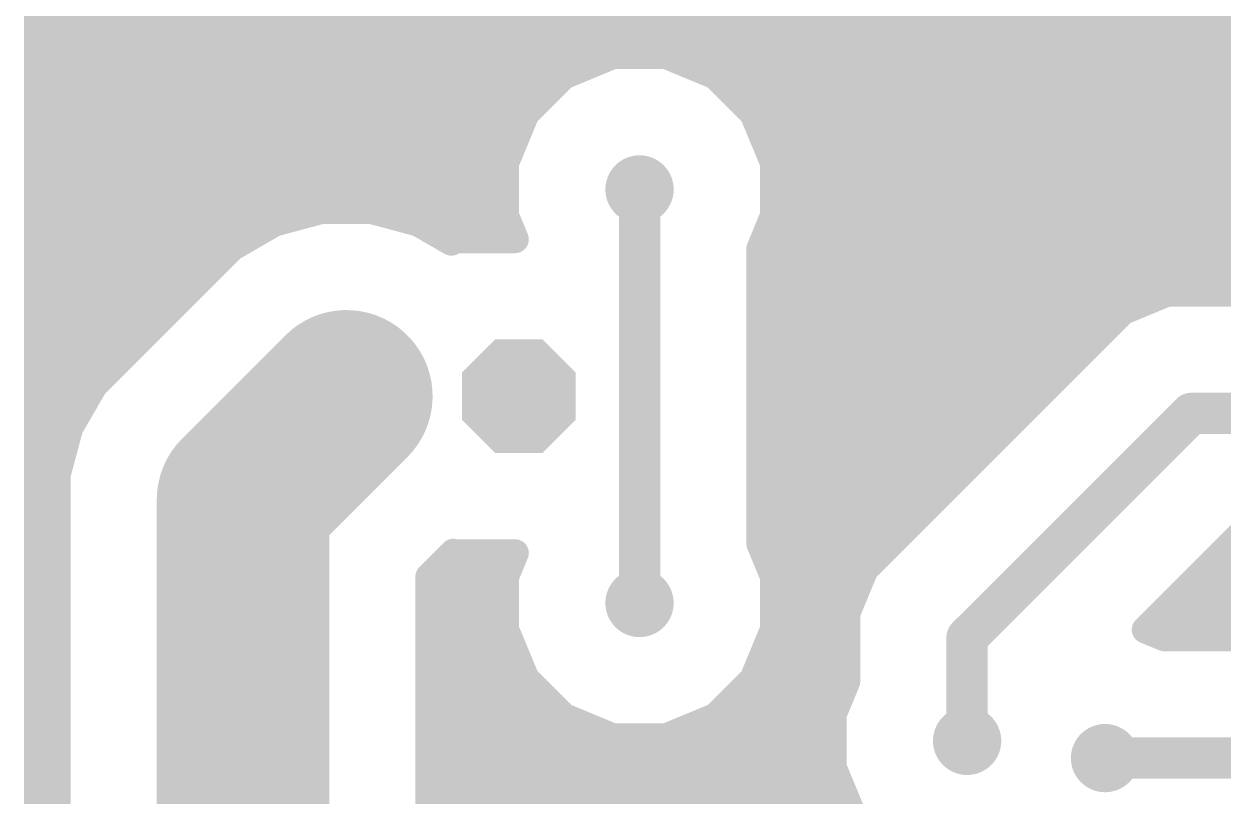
# Model space of a CAD drawing. Extents: x 0 to 141, y 0 to 150.
# Drawn here: x 97.36 to 115.04, y 111.96 to 123.34 of the extents above; entities that cross this region are included whole.
import ezdxf

# ---------------------------------------------------------------- set-up
doc = ezdxf.new("R2010")
doc.units = 0
for name, color, linetype in [('16', 175, 'CONTINUOUS'), ('17', 82, 'CONTINUOUS'), ('18', 82, 'CONTINUOUS')]:
    doc.layers.add(name, color=color, linetype=linetype)

# ---------------------------------------------------------------- blocks, each defined once
blk = doc.blocks.new('OCTAGONP')
at = {"const_width": 0.5}
blk.add_lwpolyline([(-0.25, -0.1036), (-0.25, 0.1036), (-0.1036, 0.25), (0.1036, 0.25), (0.25, 0.1036), (0.25, -0.1036), (0.1036, -0.25), (-0.1036, -0.25), (-0.25, -0.1036), (-0.25, 0.1036)], dxfattribs=at)
blk = doc.blocks.new('ROUNDV')
at = {"const_width": 0.5}
blk.add_lwpolyline([(0, -0.25, 1), (0, 0.25, 1), (0, -0.25)], format="xyb", dxfattribs=at)

msp = doc.modelspace()

# ---------------------------------------------------------------- linework, layer by layer
at = {"layer": '16'}
for points, const_width in [([(97.5612, 95.3882), (97.5612, 130.9543)], 0.4064), ([(97.5612, 123.5456), (128.3208, 123.5456)], 0.4064), ([(97.5612, 123.1392), (128.3208, 123.1392)], 0.4064), ([(106.0329, 122.8804), (105.3065, 122.5795)], 0.4064), ([(106.8191, 122.8804), (106.0329, 122.8804)], 0.4064), ([(107.5455, 122.5795), (106.8191, 122.8804)], 0.4064), ([(97.5612, 122.7328), (105.6765, 122.7328)], 0.4064), ([(107.1755, 122.7328), (128.3208, 122.7328)], 0.4064), ([(105.3065, 122.5795), (104.7505, 122.0235)], 0.4064), ([(108.1015, 122.0235), (107.5455, 122.5795)], 0.4064), ([(97.5612, 122.3264), (105.0534, 122.3264)], 0.4064), ([(107.7986, 122.3264), (128.3208, 122.3264)], 0.4064), ([(104.7505, 122.0235), (104.4496, 121.2971)], 0.4064), ([(108.4024, 121.2971), (108.1015, 122.0235)], 0.4064), ([(97.5612, 121.92), (104.7076, 121.92)], 0.4064), ([(108.1444, 121.92), (128.3208, 121.92)], 0.4064), ([(97.5612, 121.5136), (104.5393, 121.5136)], 0.4064), ([(108.3127, 121.5136), (128.3208, 121.5136)], 0.4064), ([(104.4496, 121.2971), (104.4496, 120.5109)], 0.4064), ([(108.4024, 120.5109), (108.4024, 121.2971)], 0.4064), ([(97.5612, 121.1072), (104.4496, 121.1072)], 0.4064), ([(108.4024, 121.1072), (128.3208, 121.1072)], 0.4064), ([(106.426, 114.808), (106.426, 120.904)], 0.6096), ([(97.5612, 120.7008), (104.4496, 120.7008)], 0.4064), ([(101.7468, 120.5992), (101.0492, 120.4123)], 0.4064), ([(102.4691, 120.5992), (101.7468, 120.5992)], 0.4064), ([(103.1668, 120.4123), (102.4691, 120.5992)], 0.4064), ([(108.4024, 120.7008), (128.3208, 120.7008)], 0.4064), ([(101.0492, 120.4123), (100.4236, 120.0511)], 0.4064), ([(103.6541, 120.1309), (103.1668, 120.4123)], 0.4064), ([(104.4496, 120.5109), (104.5919, 120.1674)], 0.4064), ([(108.204, 120.0319), (108.4024, 120.5109)], 0.4064), ([(97.5612, 120.2944), (100.845, 120.2944)], 0.4064), ([(103.371, 120.2944), (104.5393, 120.2944)], 0.4064), ([(108.3127, 120.2944), (128.3208, 120.2944)], 0.4064), ([(100.4236, 120.0511), (98.3889, 118.0164)], 0.4064), ([(103.6906, 120.1674), (103.6541, 120.1309)], 0.4064), ([(104.5919, 120.1674), (103.6906, 120.1674)], 0.4064), ([(108.204, 115.6801), (108.204, 120.0319)], 0.4064), ([(97.5612, 119.888), (100.2605, 119.888)], 0.4064), ([(108.204, 119.888), (128.3208, 119.888)], 0.4064), ([(97.5612, 119.4816), (99.8541, 119.4816)], 0.4064), ([(108.204, 119.4816), (118.7532, 119.4816)], 0.4064), ([(114.2003, 119.38), (113.5468, 119.1093)], 0.4064), ([(118.5079, 119.38), (114.2003, 119.38)], 0.4064), ([(97.5612, 119.0752), (99.4477, 119.0752)], 0.4064), ([(108.204, 119.0752), (113.5127, 119.0752)], 0.4064), ([(113.5468, 119.1093), (113.0467, 118.6092)], 0.4064), ([(100.584, 116.332), (102.108, 117.856)], 2.54), ([(97.5612, 118.6688), (99.0413, 118.6688)], 0.4064), ([(108.204, 118.6688), (113.1063, 118.6688)], 0.4064), ([(113.0467, 118.6092), (109.7447, 115.3072)], 0.4064), ([(97.5612, 118.2624), (98.6349, 118.2624)], 0.4064), ([(108.204, 118.2624), (112.6999, 118.2624)], 0.4064), ([(98.3889, 118.0164), (98.0277, 117.3908)], 0.4064), ([(97.5612, 117.856), (98.2963, 117.856)], 0.4064), ([(108.204, 117.856), (112.2935, 117.856)], 0.4064), ([(111.252, 114.3), (114.554, 117.602)], 0.6096), ([(114.554, 117.602), (119.38, 117.602)], 0.6096), ([(97.5612, 117.4496), (98.0617, 117.4496)], 0.4064), ([(98.0277, 117.3908), (97.8408, 116.6932)], 0.4064), ([(100.584, 109.728), (100.584, 116.332)], 2.54), ([(108.204, 117.4496), (111.8871, 117.4496)], 0.4064), ([(97.5612, 117.0432), (97.9346, 117.0432)], 0.4064), ([(108.204, 117.0432), (111.4807, 117.0432)], 0.4064), ([(97.8408, 116.6932), (97.8408, 109.3668)], 0.4064), ([(97.5612, 116.6368), (97.8408, 116.6368)], 0.4064), ([(108.204, 116.6368), (111.0743, 116.6368)], 0.4064), ([(97.5612, 116.2304), (97.8408, 116.2304)], 0.4064), ([(108.204, 116.2304), (110.6679, 116.2304)], 0.4064), ([(97.5612, 115.824), (97.8408, 115.824)], 0.4064), ([(108.204, 115.824), (110.2615, 115.824)], 0.4064), ([(113.8806, 114.4141), (115.2905, 115.824)], 0.4064), ([(108.4024, 115.2011), (108.204, 115.6801)], 0.4064), ([(97.5612, 115.4176), (97.8408, 115.4176)], 0.4064), ([(103.3272, 115.1957), (103.6833, 115.5519)], 0.4064), ([(103.5491, 115.4176), (104.5393, 115.4176)], 0.4064), ([(103.6833, 115.5519), (103.6906, 115.5446)], 0.4064), ([(103.6906, 115.5446), (104.5919, 115.5446)], 0.4064), ([(104.5919, 115.5446), (104.4496, 115.2011)], 0.4064), ([(108.3127, 115.4176), (109.8551, 115.4176)], 0.4064), ([(114.8841, 115.4176), (128.3208, 115.4176)], 0.4064), ([(109.7447, 115.3072), (109.474, 114.6537)], 0.4064), ([(103.3272, 110.8643), (103.3272, 115.1957)], 0.4064), ([(104.4496, 115.2011), (104.4496, 114.4149)], 0.4064), ([(108.4024, 114.4149), (108.4024, 115.2011)], 0.4064), ([(97.5612, 115.0112), (97.8408, 115.0112)], 0.4064), ([(103.3272, 115.0112), (104.4496, 115.0112)], 0.4064), ([(108.4024, 115.0112), (109.6221, 115.0112)], 0.4064), ([(114.4777, 115.0112), (128.3208, 115.0112)], 0.4064), ([(97.5612, 114.6048), (97.8408, 114.6048)], 0.4064), ([(103.3272, 114.6048), (104.4496, 114.6048)], 0.4064), ([(108.4024, 114.6048), (109.474, 114.6048)], 0.4064), ([(109.474, 114.6537), (109.474, 113.6481)], 0.4064), ([(114.0713, 114.6048), (128.3208, 114.6048)], 0.4064), ([(104.4496, 114.4149), (104.7505, 113.6885)], 0.4064), ([(108.1015, 113.6885), (108.4024, 114.4149)], 0.4064), ([(111.252, 112.776), (111.252, 114.3)], 0.6096), ([(114.1561, 114.3), (113.8806, 114.4141)], 0.4064), ([(97.5612, 114.1984), (97.8408, 114.1984)], 0.4064), ([(103.3272, 114.1984), (104.5393, 114.1984)], 0.4064), ([(108.3127, 114.1984), (109.474, 114.1984)], 0.4064), ([(117.4919, 114.3), (114.1561, 114.3)], 0.4064), ([(97.5612, 113.792), (97.8408, 113.792)], 0.4064), ([(103.3272, 113.792), (104.7076, 113.792)], 0.4064), ([(104.7505, 113.6885), (105.3065, 113.1325)], 0.4064), ([(107.5455, 113.1325), (108.1015, 113.6885)], 0.4064), ([(108.1444, 113.792), (109.474, 113.792)], 0.4064), ([(109.474, 113.6481), (109.2756, 113.1691)], 0.4064), ([(97.5612, 113.3856), (97.8408, 113.3856)], 0.4064), ([(103.3272, 113.3856), (105.0533, 113.3856)], 0.4064), ([(107.7987, 113.3856), (109.3653, 113.3856)], 0.4064), ([(105.3065, 113.1325), (106.0329, 112.8316)], 0.4064), ([(106.8191, 112.8316), (107.5455, 113.1325)], 0.4064), ([(109.2756, 113.1691), (109.2756, 112.3829)], 0.4064), ([(97.5612, 112.9792), (97.8408, 112.9792)], 0.4064), ([(103.3272, 112.9792), (105.6765, 112.9792)], 0.4064), ([(107.1755, 112.9792), (109.2756, 112.9792)], 0.4064), ([(106.0329, 112.8316), (106.8191, 112.8316)], 0.4064), ([(113.284, 112.522), (118.364, 112.522)], 0.6096), ([(97.5612, 112.5728), (97.8408, 112.5728)], 0.4064), ([(103.3272, 112.5728), (109.2756, 112.5728)], 0.4064), ([(109.2756, 112.3829), (109.5765, 111.6565)], 0.4064), ([(97.5612, 112.1664), (97.8408, 112.1664)], 0.4064), ([(103.3272, 112.1664), (109.3653, 112.1664)], 0.4064), ([(97.5612, 111.76), (97.8408, 111.76)], 0.4064), ([(103.3272, 111.76), (109.5336, 111.76)], 0.4064)]:
    msp.add_lwpolyline(points, dxfattribs=dict(at, const_width=const_width))
for points, const_width in [([(97.5612, 123.2408, 1), (97.5612, 123.0376)], 0.2032), ([(106.0329, 122.982, 1), (106.0329, 122.7788)], 0.2032), ([(106.0717, 122.7865, 1), (105.994, 122.9743)], 0.2032), ([(106.858, 122.9743, 1), (106.7803, 122.7865)], 0.2032), ([(106.8191, 122.7788, 1), (106.8191, 122.982)], 0.2032), ([(97.5612, 122.8344, 1), (97.5612, 122.6312)], 0.2032), ([(105.6765, 122.6312, 1), (105.6765, 122.8344)], 0.2032), ([(107.1755, 122.8344, 1), (107.1755, 122.6312)], 0.2032), ([(105.2676, 122.6734, 1), (105.3453, 122.4856)], 0.2032), ([(105.3783, 122.5077, 1), (105.2346, 122.6514)], 0.2032), ([(107.6174, 122.6514, 1), (107.4737, 122.5077)], 0.2032), ([(107.5067, 122.4856, 1), (107.5844, 122.6734)], 0.2032), ([(97.5612, 122.428, 1), (97.5612, 122.2248)], 0.2032), ([(105.0534, 122.2248, 1), (105.0534, 122.428)], 0.2032), ([(107.7986, 122.428, 1), (107.7986, 122.2248)], 0.2032), ([(104.6786, 122.0954, 1), (104.8223, 121.9517)], 0.2032), ([(104.8444, 121.9847, 1), (104.6566, 122.0624)], 0.2032), ([(108.1954, 122.0624, 1), (108.0076, 121.9847)], 0.2032), ([(108.0297, 121.9517, 1), (108.1734, 122.0954)], 0.2032), ([(97.5612, 122.0216, 1), (97.5612, 121.8184)], 0.2032), ([(104.7076, 121.8184, 1), (104.7076, 122.0216)], 0.2032), ([(108.1444, 122.0216, 1), (108.1444, 121.8184)], 0.2032), ([(97.5612, 121.6152, 1), (97.5612, 121.412)], 0.2032), ([(104.5393, 121.412, 1), (104.5393, 121.6152)], 0.2032), ([(108.3127, 121.6152, 1), (108.3127, 121.412)], 0.2032), ([(104.5512, 121.2971, 1), (104.348, 121.2971)], 0.2032), ([(108.504, 121.2971, 1), (108.3008, 121.2971)], 0.2032), ([(97.5612, 121.2088, 1), (97.5612, 121.0056)], 0.2032), ([(104.3557, 121.336, 1), (104.5435, 121.2583)], 0.2032), ([(104.4496, 121.0056, 1), (104.4496, 121.2088)], 0.2032), ([(108.4024, 121.2088, 1), (108.4024, 121.0056)], 0.2032), ([(108.3085, 121.2583, 1), (108.4963, 121.336)], 0.2032), ([(106.5784, 120.904, 1), (106.2736, 120.904)], 0.3048), ([(97.5612, 120.8024, 1), (97.5612, 120.5992)], 0.2032), ([(101.7468, 120.7008, 1), (101.7468, 120.4976)], 0.2032), ([(101.7731, 120.5011, 1), (101.7206, 120.6973)], 0.2032), ([(102.4954, 120.6973, 1), (102.4429, 120.5011)], 0.2032), ([(102.4691, 120.4976, 1), (102.4691, 120.7008)], 0.2032), ([(104.4496, 120.5992, 1), (104.4496, 120.8024)], 0.2032), ([(108.4024, 120.8024, 1), (108.4024, 120.5992)], 0.2032), ([(101.0229, 120.5104, 1), (101.0755, 120.3141)], 0.2032), ([(101.1, 120.3243, 1), (100.9984, 120.5002)], 0.2032), ([(103.2176, 120.5002, 1), (103.116, 120.3243)], 0.2032), ([(103.1405, 120.3141, 1), (103.1931, 120.5104)], 0.2032), ([(104.5435, 120.5497, 1), (104.3557, 120.472)], 0.2032), ([(104.348, 120.5109, 1), (104.5512, 120.5109)], 0.2032), ([(108.3008, 120.5109, 1), (108.504, 120.5109)], 0.2032), ([(108.4963, 120.472, 1), (108.3085, 120.5497)], 0.2032), ([(97.5612, 120.396, 1), (97.5612, 120.1928)], 0.2032), ([(100.845, 120.1928, 1), (100.845, 120.396)], 0.2032), ([(103.371, 120.396, 1), (103.371, 120.1928)], 0.2032), ([(104.5393, 120.1928, 1), (104.5393, 120.396)], 0.2032), ([(108.3127, 120.396, 1), (108.3127, 120.1928)], 0.2032), ([(100.3728, 120.1391, 1), (100.4744, 119.9631)], 0.2032), ([(100.4955, 119.9793, 1), (100.3518, 120.1229)], 0.2032), ([(103.5823, 120.2028, 1), (103.726, 120.0591)], 0.2032), ([(103.6906, 120.269, 1), (103.6906, 120.0658)], 0.2032), ([(103.6033, 120.0429, 1), (103.7049, 120.2189)], 0.2032), ([(103.7624, 120.0956, 1), (103.6187, 120.2392)], 0.2032), ([(104.498, 120.1285, 1), (104.6857, 120.2063)], 0.2032), ([(104.5919, 120.0658, 1), (104.5919, 120.269)], 0.2032), ([(108.3056, 120.0319, 1), (108.1024, 120.0319)], 0.2032), ([(97.5612, 119.9896, 1), (97.5612, 119.7864)], 0.2032), ([(100.2605, 119.7864, 1), (100.2605, 119.9896)], 0.2032), ([(108.1101, 120.0708, 1), (108.2979, 119.993)], 0.2032), ([(108.204, 119.9896, 1), (108.204, 119.7864)], 0.2032), ([(97.5612, 119.5832, 1), (97.5612, 119.38)], 0.2032), ([(99.8541, 119.38, 1), (99.8541, 119.5832)], 0.2032), ([(108.204, 119.5832, 1), (108.204, 119.38)], 0.2032), ([(114.2003, 119.4816, 1), (114.2003, 119.2784)], 0.2032), ([(114.2392, 119.2861, 1), (114.1615, 119.4739)], 0.2032), ([(97.5612, 119.1768, 1), (97.5612, 118.9736)], 0.2032), ([(99.4477, 118.9736, 1), (99.4477, 119.1768)], 0.2032), ([(108.204, 119.1768, 1), (108.204, 118.9736)], 0.2032), ([(113.508, 119.2032, 1), (113.5857, 119.0154)], 0.2032), ([(113.6187, 119.0375, 1), (113.475, 119.1812)], 0.2032), ([(113.5127, 118.9736, 1), (113.5127, 119.1768)], 0.2032), ([(102.557, 117.407, 1), (101.659, 118.305)], 1.27), ([(97.5612, 118.7704, 1), (97.5612, 118.5672)], 0.2032), ([(99.0413, 118.5672, 1), (99.0413, 118.7704)], 0.2032), ([(108.204, 118.7704, 1), (108.204, 118.5672)], 0.2032), ([(113.1185, 118.5373, 1), (112.9748, 118.681)], 0.2032), ([(113.1063, 118.5672, 1), (113.1063, 118.7704)], 0.2032), ([(112.9748, 118.681, 1), (113.1185, 118.5373)], 0.2032), ([(97.5612, 118.364, 1), (97.5612, 118.1608)], 0.2032), ([(98.6349, 118.1608, 1), (98.6349, 118.364)], 0.2032), ([(108.204, 118.364, 1), (108.204, 118.1608)], 0.2032), ([(112.6999, 118.1608, 1), (112.6999, 118.364)], 0.2032), ([(98.3171, 118.0882, 1), (98.4607, 117.9445)], 0.2032), ([(98.4769, 117.9656, 1), (98.3009, 118.0672)], 0.2032), ([(97.5612, 117.9576, 1), (97.5612, 117.7544)], 0.2032), ([(98.2963, 117.7544, 1), (98.2963, 117.9576)], 0.2032), ([(108.204, 117.9576, 1), (108.204, 117.7544)], 0.2032), ([(112.2935, 117.7544, 1), (112.2935, 117.9576)], 0.2032), ([(114.554, 117.7544, 1), (114.554, 117.4496)], 0.3048), ([(114.6618, 117.4942, 1), (114.4462, 117.7098)], 0.3048), ([(97.5612, 117.5512, 1), (97.5612, 117.348)], 0.2032), ([(98.1259, 117.3645, 1), (97.9296, 117.4171)], 0.2032), ([(98.0617, 117.348, 1), (98.0617, 117.5512)], 0.2032), ([(101.219, 116.332, 1), (99.949, 116.332)], 1.27), ([(108.204, 117.5512, 1), (108.204, 117.348)], 0.2032), ([(111.8871, 117.348, 1), (111.8871, 117.5512)], 0.2032), ([(97.9398, 117.4416, 1), (98.1157, 117.34)], 0.2032), ([(100.135, 116.781, 1), (101.033, 115.883)], 1.27), ([(97.5612, 117.1448, 1), (97.5612, 116.9416)], 0.2032), ([(97.9346, 116.9416, 1), (97.9346, 117.1448)], 0.2032), ([(108.204, 117.1448, 1), (108.204, 116.9416)], 0.2032), ([(111.4807, 116.9416, 1), (111.4807, 117.1448)], 0.2032), ([(97.9424, 116.6932, 1), (97.7392, 116.6932)], 0.2032), ([(97.5612, 116.7384, 1), (97.5612, 116.5352)], 0.2032), ([(97.7427, 116.7194, 1), (97.9389, 116.6669)], 0.2032), ([(97.8408, 116.5352, 1), (97.8408, 116.7384)], 0.2032), ([(108.204, 116.7384, 1), (108.204, 116.5352)], 0.2032), ([(111.0743, 116.5352, 1), (111.0743, 116.7384)], 0.2032), ([(97.5612, 116.332, 1), (97.5612, 116.1288)], 0.2032), ([(97.8408, 116.1288, 1), (97.8408, 116.332)], 0.2032), ([(108.204, 116.332, 1), (108.204, 116.1288)], 0.2032), ([(110.6679, 116.1288, 1), (110.6679, 116.332)], 0.2032), ([(97.5612, 115.9256, 1), (97.5612, 115.7224)], 0.2032), ([(97.8408, 115.7224, 1), (97.8408, 115.9256)], 0.2032), ([(108.204, 115.9256, 1), (108.204, 115.7224)], 0.2032), ([(110.2615, 115.7224, 1), (110.2615, 115.9256)], 0.2032), ([(108.2979, 115.719, 1), (108.1101, 115.6412)], 0.2032), ([(97.5612, 115.5192, 1), (97.5612, 115.316)], 0.2032), ([(97.8408, 115.316, 1), (97.8408, 115.5192)], 0.2032), ([(103.5491, 115.5192, 1), (103.5491, 115.316)], 0.2032), ([(103.7552, 115.6237, 1), (103.6115, 115.48)], 0.2032), ([(103.6906, 115.6462, 1), (103.6906, 115.443)], 0.2032), ([(103.7552, 115.48, 1), (103.6115, 115.6237)], 0.2032), ([(103.6187, 115.4728, 1), (103.7624, 115.6164)], 0.2032), ([(104.6857, 115.5057, 1), (104.498, 115.5835)], 0.2032), ([(104.5393, 115.316, 1), (104.5393, 115.5192)], 0.2032), ([(104.5919, 115.443, 1), (104.5919, 115.6462)], 0.2032), ([(108.1024, 115.6801, 1), (108.3056, 115.6801)], 0.2032), ([(108.3127, 115.5192, 1), (108.3127, 115.316)], 0.2032), ([(109.8551, 115.316, 1), (109.8551, 115.5192)], 0.2032), ([(114.8841, 115.5192, 1), (114.8841, 115.316)], 0.2032), ([(109.6728, 115.379, 1), (109.8165, 115.2353)], 0.2032), ([(109.8386, 115.2683, 1), (109.6508, 115.346)], 0.2032), ([(103.4288, 115.1957, 1), (103.2256, 115.1957)], 0.2032), ([(103.2554, 115.2676, 1), (103.399, 115.1239)], 0.2032), ([(104.5512, 115.2011, 1), (104.348, 115.2011)], 0.2032), ([(104.3557, 115.24, 1), (104.5435, 115.1623)], 0.2032), ([(108.504, 115.2011, 1), (108.3008, 115.2011)], 0.2032), ([(108.3085, 115.1623, 1), (108.4963, 115.24)], 0.2032), ([(97.5612, 115.1128, 1), (97.5612, 114.9096)], 0.2032), ([(97.8408, 114.9096, 1), (97.8408, 115.1128)], 0.2032), ([(103.3272, 115.1128, 1), (103.3272, 114.9096)], 0.2032), ([(104.4496, 114.9096, 1), (104.4496, 115.1128)], 0.2032), ([(108.4024, 115.1128, 1), (108.4024, 114.9096)], 0.2032), ([(109.6221, 114.9096, 1), (109.6221, 115.1128)], 0.2032), ([(114.4777, 115.1128, 1), (114.4777, 114.9096)], 0.2032), ([(106.2736, 114.808, 1), (106.5784, 114.808)], 0.3048), ([(97.5612, 114.7064, 1), (97.5612, 114.5032)], 0.2032), ([(97.8408, 114.5032, 1), (97.8408, 114.7064)], 0.2032), ([(103.3272, 114.7064, 1), (103.3272, 114.5032)], 0.2032), ([(104.4496, 114.5032, 1), (104.4496, 114.7064)], 0.2032), ([(108.4024, 114.7064, 1), (108.4024, 114.5032)], 0.2032), ([(109.5756, 114.6537, 1), (109.3724, 114.6537)], 0.2032), ([(109.3801, 114.6925, 1), (109.5679, 114.6148)], 0.2032), ([(109.474, 114.5032, 1), (109.474, 114.7064)], 0.2032), ([(114.0713, 114.7064, 1), (114.0713, 114.5032)], 0.2032), ([(104.5435, 114.4537, 1), (104.3557, 114.376)], 0.2032), ([(108.4963, 114.376, 1), (108.3085, 114.4537)], 0.2032), ([(111.1442, 114.4078, 1), (111.3598, 114.1922)], 0.3048), ([(111.4044, 114.3, 1), (111.0996, 114.3)], 0.3048), ([(113.8087, 114.486, 1), (113.9524, 114.3423)], 0.2032), ([(113.9195, 114.508, 1), (113.8417, 114.3203)], 0.2032), ([(97.5612, 114.3, 1), (97.5612, 114.0968)], 0.2032), ([(97.8408, 114.0968, 1), (97.8408, 114.3)], 0.2032), ([(103.3272, 114.3, 1), (103.3272, 114.0968)], 0.2032), ([(104.348, 114.4149, 1), (104.5512, 114.4149)], 0.2032), ([(104.5393, 114.0968, 1), (104.5393, 114.3)], 0.2032), ([(108.3127, 114.3, 1), (108.3127, 114.0968)], 0.2032), ([(108.3008, 114.4149, 1), (108.504, 114.4149)], 0.2032), ([(109.474, 114.0968, 1), (109.474, 114.3)], 0.2032), ([(114.1561, 114.4016, 1), (114.1561, 114.1984)], 0.2032), ([(114.1172, 114.2061, 1), (114.195, 114.3939)], 0.2032), ([(97.5612, 113.8936, 1), (97.5612, 113.6904)], 0.2032), ([(97.8408, 113.6904, 1), (97.8408, 113.8936)], 0.2032), ([(103.3272, 113.8936, 1), (103.3272, 113.6904)], 0.2032), ([(104.8223, 113.7603, 1), (104.6786, 113.6166)], 0.2032), ([(104.7076, 113.6904, 1), (104.7076, 113.8936)], 0.2032), ([(108.1734, 113.6166, 1), (108.0297, 113.7603)], 0.2032), ([(108.1444, 113.8936, 1), (108.1444, 113.6904)], 0.2032), ([(109.5679, 113.6092, 1), (109.3801, 113.687)], 0.2032), ([(109.474, 113.6904, 1), (109.474, 113.8936)], 0.2032), ([(104.6566, 113.6496, 1), (104.8444, 113.7273)], 0.2032), ([(108.0076, 113.7273, 1), (108.1954, 113.6496)], 0.2032), ([(109.3724, 113.6481, 1), (109.5756, 113.6481)], 0.2032), ([(97.5612, 113.4872, 1), (97.5612, 113.284)], 0.2032), ([(97.8408, 113.284, 1), (97.8408, 113.4872)], 0.2032), ([(103.3272, 113.4872, 1), (103.3272, 113.284)], 0.2032), ([(105.0533, 113.284, 1), (105.0533, 113.4872)], 0.2032), ([(107.7987, 113.4872, 1), (107.7987, 113.284)], 0.2032), ([(109.3653, 113.284, 1), (109.3653, 113.4872)], 0.2032), ([(105.3453, 113.2264, 1), (105.2676, 113.0386)], 0.2032), ([(107.5844, 113.0386, 1), (107.5067, 113.2264)], 0.2032), ([(109.3772, 113.1691, 1), (109.174, 113.1691)], 0.2032), ([(97.5612, 113.0808, 1), (97.5612, 112.8776)], 0.2032), ([(97.8408, 112.8776, 1), (97.8408, 113.0808)], 0.2032), ([(103.3272, 113.0808, 1), (103.3272, 112.8776)], 0.2032), ([(105.2346, 113.0606, 1), (105.3783, 113.2043)], 0.2032), ([(105.6765, 112.8776, 1), (105.6765, 113.0808)], 0.2032), ([(107.1755, 113.0808, 1), (107.1755, 112.8776)], 0.2032), ([(107.4737, 113.2043, 1), (107.6174, 113.0606)], 0.2032), ([(109.1817, 113.208, 1), (109.3695, 113.1303)], 0.2032), ([(109.2756, 112.8776, 1), (109.2756, 113.0808)], 0.2032), ([(106.0329, 112.9332, 1), (106.0329, 112.73)], 0.2032), ([(105.994, 112.7377, 1), (106.0717, 112.9255)], 0.2032), ([(106.7803, 112.9255, 1), (106.858, 112.7377)], 0.2032), ([(106.8191, 112.73, 1), (106.8191, 112.9332)], 0.2032), ([(111.0996, 112.776, 1), (111.4044, 112.776)], 0.3048), ([(113.284, 112.6744, 1), (113.284, 112.3696)], 0.3048), ([(97.5612, 112.6744, 1), (97.5612, 112.4712)], 0.2032), ([(97.8408, 112.4712, 1), (97.8408, 112.6744)], 0.2032), ([(103.3272, 112.6744, 1), (103.3272, 112.4712)], 0.2032), ([(109.2756, 112.4712, 1), (109.2756, 112.6744)], 0.2032), ([(109.3695, 112.4217, 1), (109.1817, 112.344)], 0.2032), ([(109.174, 112.3829, 1), (109.3772, 112.3829)], 0.2032), ([(97.5612, 112.268, 1), (97.5612, 112.0648)], 0.2032), ([(97.8408, 112.0648, 1), (97.8408, 112.268)], 0.2032), ([(103.3272, 112.268, 1), (103.3272, 112.0648)], 0.2032), ([(109.3653, 112.0648, 1), (109.3653, 112.268)], 0.2032)]:
    msp.add_lwpolyline(points, format="xyb", dxfattribs=dict(at, const_width=const_width))

# ---------------------------------------------------------------- block references
at = {"layer": '17', "xscale": 1.6764, "yscale": 1.6764, "rotation": 180}
for p in [(102.108, 117.856), (104.648, 117.856)]:
    msp.add_blockref('OCTAGONP', p, dxfattribs=at)
at = {"layer": '18', "xscale": 1.0064, "yscale": 1.0064}
for p in [(106.426, 120.904), (106.426, 114.808), (111.252, 112.776), (113.284, 112.522)]:
    msp.add_blockref('ROUNDV', p, dxfattribs=at)

doc.saveas('drawing.dxf')
